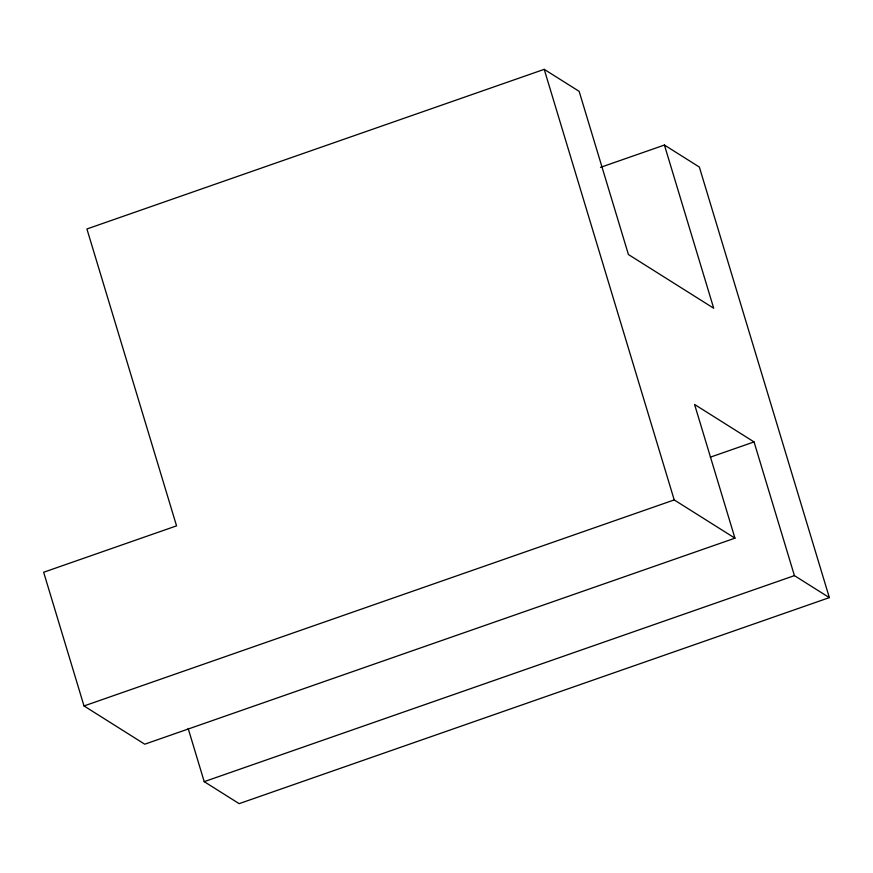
<?xml version="1.0" encoding="UTF-8"?>
<svg xmlns="http://www.w3.org/2000/svg" width="873" height="873" viewBox="0 0 873 873"><rect width="100%" height="100%" fill="white"/><g stroke="black" fill="none" stroke-linecap="round" stroke-linejoin="round"><path stroke-width="1.31" d="M600.526 167.354L664.418 145.049L713.688 308.224L628.418 254.523L579.148 91.349L544.217 69.349L86.918 228.977L176.553 525.862L43.65 572.251L84.015 705.951L144.743 744.2L734.946 538.172L694.581 404.472L754.054 441.924L794.419 575.623L829.35 597.623L239.147 803.651L204.217 781.651L188.153 728.431M710.371 457.168L754.054 441.924M84.015 705.951L674.218 499.923L734.946 538.172M204.217 781.651L794.419 575.623M664.418 145.049L699.349 167.049L829.35 597.623M544.217 69.349L674.218 499.923"/></g></svg>
